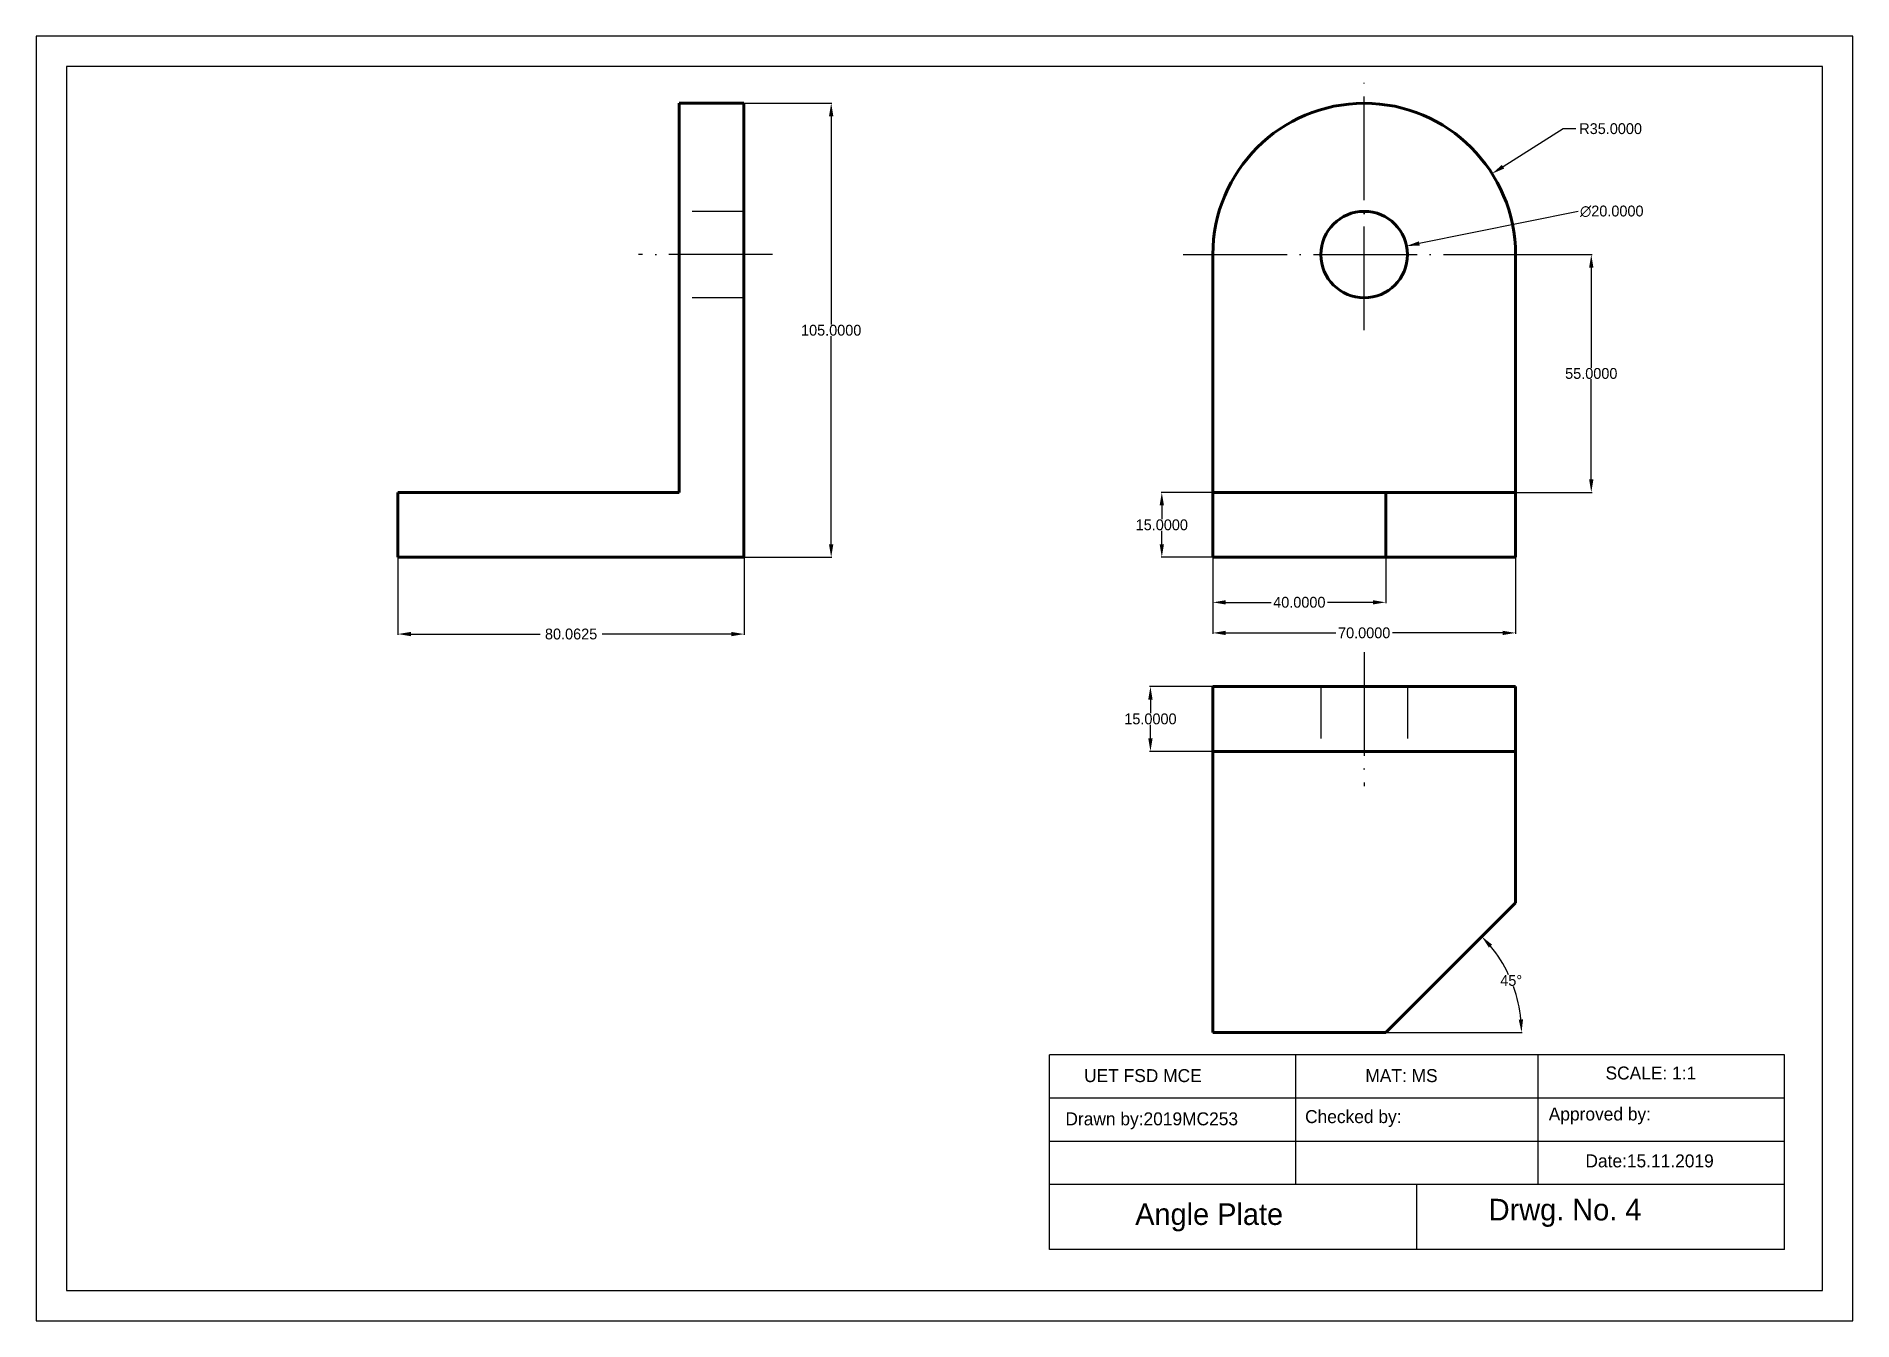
# Model space of a CAD drawing. Header units: millimetres. Extents: x 19 to 439, y 22 to 319.
import ezdxf

# ---------------------------------------------------------------- set-up
doc = ezdxf.new("R2010")
doc.units = ezdxf.units.MM
doc.header["$MEASUREMENT"] = 0
doc.linetypes.add('ACAD_ISO03W100', pattern=[30, 12, -18])
doc.linetypes.add('ACAD_ISO04W100', pattern=[30, 24, -3, 0, -3])
doc.dimstyles.get("Standard").update_dxf_attribs({"dimtxt": 0.18, "dimasz": 0.18, "dimexe": 0.18, "dimexo": 0.0625, "dimgap": 0.09, "dimtad": 0, "dimtih": 1, "dimtoh": 1, "dimdec": 4, "dimzin": 0, "dimdsep": 46, "dimtxsty": 'Standard', "dimcen": 0.09, "dimadec": 0, "dimazin": 0, "dimtfac": 1, "dimtdec": 4, "dimtofl": 0, "dimtmove": 0, "dimatfit": 3, "dimfxl": 1, "dimtolj": 1, "dimtzin": 0, "dimarcsym": 0})

# ---------------------------------------------------------------- blocks, each defined once
blk = doc.blocks.new('*D1')
at = {"color": 0, "linetype": 'Continuous', "lineweight": -2, "transparency": 16777216}
for p, q in [((290.66, 213.84), (278.75, 213.84)), ((278.93, 210.84), (278.93, 207.68)), ((278.93, 201.84), (278.93, 205)), ((290.66, 198.84), (278.75, 198.84))]:
    blk.add_line(p, q, dxfattribs=at)
at = {"color": 0, "linetype": 'Continuous', "transparency": 16777216}
for points in [[(278.43, 210.84), (279.43, 210.84), (278.93, 213.84)], [(278.43, 201.84), (279.43, 201.84), (278.93, 198.84)]]:
    blk.add_solid(points, dxfattribs=at)
at = {"layer": 'Defpoints', "color": 0, "linetype": 'Continuous', "transparency": 16777216}
for p in [(290.73, 213.84), (278.93, 198.84), (290.73, 198.84)]:
    blk.add_point(p, dxfattribs=at)
at = {"color": 0, "linetype": 'Continuous', "transparency": 16777216, "insert": (278.93, 206.34), "char_height": 2.5, "attachment_point": 5}
blk.add_mtext('\\A1;15.0000', dxfattribs=at)
blk = doc.blocks.new('*D2')
at = {"color": 0, "linetype": 'Continuous', "lineweight": -2, "transparency": 16777216}
for p, q in [((360.79, 268.84), (378.42, 268.84)), ((378.24, 265.84), (378.24, 242.68)), ((378.24, 216.84), (378.24, 240)), ((360.79, 213.84), (378.42, 213.84))]:
    blk.add_line(p, q, dxfattribs=at)
at = {"color": 0, "linetype": 'Continuous', "transparency": 16777216}
for points in [[(377.74, 265.84), (378.74, 265.84), (378.24, 268.84)], [(377.74, 216.84), (378.74, 216.84), (378.24, 213.84)]]:
    blk.add_solid(points, dxfattribs=at)
at = {"layer": 'Defpoints', "color": 0, "linetype": 'Continuous', "transparency": 16777216}
for p in [(360.73, 268.84), (360.73, 213.84), (378.24, 213.84)]:
    blk.add_point(p, dxfattribs=at)
at = {"color": 0, "linetype": 'Continuous', "transparency": 16777216, "insert": (378.24, 241.34), "char_height": 2.5, "attachment_point": 5}
blk.add_mtext('\\A1;55.0000', dxfattribs=at)
blk = doc.blocks.new('*D3')
at = {"color": 0, "linetype": 'Continuous', "lineweight": -2, "transparency": 16777216}
for p, q in [((290.73, 198.78), (290.73, 181.18)), ((360.73, 198.78), (360.73, 181.18)), ((293.73, 181.36), (319.18, 181.36)), ((357.73, 181.36), (332.27, 181.36))]:
    blk.add_line(p, q, dxfattribs=at)
at = {"color": 0, "linetype": 'Continuous', "transparency": 16777216}
for points in [[(293.73, 181.86), (293.73, 180.86), (290.73, 181.36)], [(357.73, 181.86), (357.73, 180.86), (360.73, 181.36)]]:
    blk.add_solid(points, dxfattribs=at)
at = {"layer": 'Defpoints', "color": 0, "linetype": 'Continuous', "transparency": 16777216}
for p in [(290.73, 198.84), (360.73, 198.84), (360.73, 181.36)]:
    blk.add_point(p, dxfattribs=at)
at = {"color": 0, "linetype": 'Continuous', "transparency": 16777216, "insert": (325.73, 181.36), "char_height": 2.5, "attachment_point": 5}
blk.add_mtext('\\A1;70.0000', dxfattribs=at)
blk = doc.blocks.new('*D4')
at = {"color": 0, "linetype": 'Continuous', "lineweight": -2, "transparency": 16777216}
for p, q in [((290.73, 198.71), (290.73, 188.25)), ((330.73, 198.78), (330.73, 188.25)), ((293.73, 188.43), (304.18, 188.43)), ((327.73, 188.43), (317.27, 188.43))]:
    blk.add_line(p, q, dxfattribs=at)
at = {"color": 0, "linetype": 'Continuous', "transparency": 16777216}
for points in [[(293.73, 188.93), (293.73, 187.93), (290.73, 188.43)], [(327.73, 188.93), (327.73, 187.93), (330.73, 188.43)]]:
    blk.add_solid(points, dxfattribs=at)
at = {"layer": 'Defpoints', "color": 0, "linetype": 'Continuous', "transparency": 16777216}
for p in [(290.73, 198.78), (330.73, 198.84), (330.73, 188.43)]:
    blk.add_point(p, dxfattribs=at)
at = {"color": 0, "linetype": 'Continuous', "transparency": 16777216, "insert": (310.73, 188.43), "char_height": 2.5, "attachment_point": 5}
blk.add_mtext('\\A1;40.0000', dxfattribs=at)
blk = doc.blocks.new('*D5')
at = {"color": 0, "linetype": 'Continuous', "lineweight": -2, "transparency": 16777216}
blk.add_line((330.79, 88.96), (362.29, 88.96), dxfattribs=at)
for start, end in [(25.1749, 39.5207), (5.4793, 19.8759)]:
    blk.add_arc((330.73, 88.96), 31.38, start, end, dxfattribs=at)
at = {"color": 0, "linetype": 'Continuous', "transparency": 16777216}
for points in [[(354.56, 108.59), (355.3, 109.27), (352.92, 111.15)], [(362.46, 91.98), (361.47, 91.93), (362.11, 88.96)]]:
    blk.add_solid(points, dxfattribs=at)
at = {"layer": 'Defpoints', "color": 0, "linetype": 'Continuous', "transparency": 16777216}
for p in [(360.73, 118.96), (361.04, 97.08), (290.73, 88.96), (330.73, 88.96), (330.73, 88.96)]:
    blk.add_point(p, dxfattribs=at)
at = {"color": 0, "linetype": 'Continuous', "transparency": 16777216, "insert": (359.72, 100.97), "char_height": 2.5, "attachment_point": 5}
blk.add_mtext('\\A1;45°', dxfattribs=at)
blk = doc.blocks.new('*D6')
at = {"color": 0, "linetype": 'Continuous', "lineweight": -2, "transparency": 16777216}
for p, q in [((290.66, 168.96), (276.12, 168.96)), ((276.3, 165.96), (276.3, 162.8)), ((276.3, 156.96), (276.3, 160.12)), ((290.66, 153.96), (276.12, 153.96))]:
    blk.add_line(p, q, dxfattribs=at)
at = {"color": 0, "linetype": 'Continuous', "transparency": 16777216}
for points in [[(275.8, 165.96), (276.8, 165.96), (276.3, 168.96)], [(275.8, 156.96), (276.8, 156.96), (276.3, 153.96)]]:
    blk.add_solid(points, dxfattribs=at)
at = {"layer": 'Defpoints', "color": 0, "linetype": 'Continuous', "transparency": 16777216}
for p in [(290.73, 168.96), (276.3, 153.96), (290.73, 153.96)]:
    blk.add_point(p, dxfattribs=at)
at = {"color": 0, "linetype": 'Continuous', "transparency": 16777216, "insert": (276.3, 161.46), "char_height": 2.5, "attachment_point": 5}
blk.add_mtext('\\A1;15.0000', dxfattribs=at)
blk = doc.blocks.new('*D7')
at = {"color": 0, "linetype": 'Continuous', "lineweight": -2, "transparency": 16777216}
for p, q in [((182.38, 303.84), (202.66, 303.84)), ((202.48, 300.84), (202.48, 252.68)), ((202.48, 201.84), (202.48, 250)), ((182.38, 198.84), (202.66, 198.84))]:
    blk.add_line(p, q, dxfattribs=at)
at = {"color": 0, "linetype": 'Continuous', "transparency": 16777216}
for points in [[(201.98, 300.84), (202.98, 300.84), (202.48, 303.84)], [(201.98, 201.84), (202.98, 201.84), (202.48, 198.84)]]:
    blk.add_solid(points, dxfattribs=at)
at = {"layer": 'Defpoints', "color": 0, "linetype": 'Continuous', "transparency": 16777216}
for p in [(182.31, 303.84), (182.31, 198.84), (202.48, 198.84)]:
    blk.add_point(p, dxfattribs=at)
at = {"color": 0, "linetype": 'Continuous', "transparency": 16777216, "insert": (202.48, 251.34), "char_height": 2.5, "attachment_point": 5}
blk.add_mtext('\\A1;105.0000', dxfattribs=at)
blk = doc.blocks.new('*D8')
at = {"color": 0, "linetype": 'Continuous', "lineweight": -2, "transparency": 16777216}
for p, q in [((102.31, 198.78), (102.31, 180.91)), ((182.38, 198.78), (182.38, 180.91)), ((105.31, 181.09), (135.17, 181.09)), ((179.38, 181.09), (149.52, 181.09))]:
    blk.add_line(p, q, dxfattribs=at)
at = {"color": 0, "linetype": 'Continuous', "transparency": 16777216}
for points in [[(105.31, 181.59), (105.31, 180.59), (102.31, 181.09)], [(179.38, 181.59), (179.38, 180.59), (182.38, 181.09)]]:
    blk.add_solid(points, dxfattribs=at)
at = {"layer": 'Defpoints', "color": 0, "linetype": 'Continuous', "transparency": 16777216}
for p in [(102.31, 198.84), (182.38, 198.84), (182.38, 181.09)]:
    blk.add_point(p, dxfattribs=at)
at = {"color": 0, "linetype": 'Continuous', "transparency": 16777216, "insert": (142.34, 181.09), "char_height": 2.5, "attachment_point": 5}
blk.add_mtext('\\A1;80.0625', dxfattribs=at)
blk = doc.blocks.new('*D9')
at = {"color": 0, "linetype": 'Continuous', "lineweight": -2, "transparency": 16777216}
for p, q in [((371.7, 297.95), (357.83, 289.17)), ((374.7, 297.95), (371.7, 297.95)), ((325.64, 268.84), (325.82, 268.84)), ((325.73, 268.75), (325.73, 268.93))]:
    blk.add_line(p, q, dxfattribs=at)
at = {"color": 0, "linetype": 'Continuous', "transparency": 16777216}
blk.add_solid([(357.56, 289.59), (358.1, 288.74), (355.3, 287.56)], dxfattribs=at)
at = {"layer": 'Defpoints', "color": 0, "linetype": 'Continuous', "transparency": 16777216}
for p in [(355.3, 287.56), (325.73, 268.84)]:
    blk.add_point(p, dxfattribs=at)
at = {"color": 0, "linetype": 'Continuous', "transparency": 16777216, "insert": (382.71, 297.95), "char_height": 2.5, "attachment_point": 5}
blk.add_mtext('\\A1;R35.0000', dxfattribs=at)
blk = doc.blocks.new('*D10')
at = {"color": 0, "linetype": 'Continuous', "lineweight": -2, "transparency": 16777216}
for p, q in [((375.19, 278.84), (338.47, 271.42)), ((325.64, 268.84), (325.82, 268.84)), ((325.73, 268.75), (325.73, 268.93))]:
    blk.add_line(p, q, dxfattribs=at)
at = {"color": 0, "linetype": 'Continuous', "transparency": 16777216}
blk.add_solid([(338.37, 271.91), (338.57, 270.93), (335.53, 270.82)], dxfattribs=at)
at = {"layer": 'Defpoints', "color": 0, "linetype": 'Continuous', "transparency": 16777216}
for p in [(335.53, 270.82), (315.92, 266.86)]:
    blk.add_point(p, dxfattribs=at)
at = {"color": 0, "linetype": 'Continuous', "transparency": 16777216, "insert": (382.98, 278.84), "char_height": 2.5, "attachment_point": 5}
blk.add_mtext('\\A1;∅20.0000', dxfattribs=at)

msp = doc.modelspace()

# ---------------------------------------------------------------- linework, layer by layer
at = {"linetype": 'ACAD_ISO04W100'}
for p, q in [((325.72596, 251.33936), (325.72596, 308.94752)), ((188.93132, 268.83936), (157.89772, 268.83936)), ((283.89413, 268.83936), (367.68485, 268.83936)), ((325.72596, 176.89884), (325.72596, 145.90083))]:
    msp.add_line(p, q, dxfattribs=at)
at = {"linetype": 'Continuous', "lineweight": 60}
for p, q in [((182.31259, 303.83936), (167.31259, 303.83936)), ((167.31259, 303.83936), (167.31259, 213.83936)), ((182.31259, 198.83936), (182.31259, 303.83936)), ((290.72596, 198.83936), (290.72596, 268.83936)), ((360.72596, 198.83936), (360.72596, 268.83936)), ((102.31259, 198.83936), (102.31259, 213.83936)), ((102.31259, 213.83936), (167.31259, 213.83936)), ((290.72596, 213.83936), (360.72596, 213.83936)), ((330.72596, 198.83936), (330.72596, 213.83936)), ((182.31259, 198.83936), (102.31259, 198.83936)), ((290.72596, 198.83936), (360.72596, 198.83936)), ((290.72596, 168.96032), (360.72596, 168.96032)), ((290.72596, 168.96032), (290.72596, 88.96032)), ((360.72596, 168.96032), (360.72596, 118.96032)), ((290.72596, 153.96032), (360.72596, 153.96032)), ((330.72596, 88.96032), (360.72596, 118.96032)), ((290.72596, 88.96032), (330.72596, 88.96032))]:
    msp.add_line(p, q, dxfattribs=at)
at = {"linetype": 'ACAD_ISO03W100'}
for p, q in [((182.31259, 278.83936), (167.31259, 278.83936)), ((182.31259, 258.83936), (167.31259, 258.83936)), ((315.72596, 168.96032), (315.72596, 153.96032)), ((335.72596, 168.96032), (335.72596, 153.96032))]:
    msp.add_line(p, q, dxfattribs=at)
at = {"linetype": 'Continuous'}
for p, q in [((102.31259, 198.83936), (102.31259, 198.83936)), ((102.31259, 198.83936), (102.31259, 198.83936)), ((360.72596, 198.83936), (360.72596, 198.83936)), ((360.72596, 118.96032), (360.72596, 118.96032))]:
    msp.add_line(p, q, dxfattribs=at)
for p, q in [((252.93111, 38.76928), (252.93111, 83.76928)), ((422.93111, 83.76928), (252.93111, 83.76928)), ((309.93111, 53.76928), (309.93111, 83.76928)), ((365.93111, 53.76928), (365.93111, 83.76928)), ((422.93111, 38.76928), (422.93111, 83.76928)), ((422.93111, 73.76928), (252.93111, 73.76928)), ((422.93111, 63.76928), (252.93111, 63.76928)), ((422.93111, 53.76928), (252.93111, 53.76928)), ((337.93111, 38.76928), (337.93111, 53.76928)), ((422.93111, 38.76928), (252.93111, 38.76928)), ((252.93111, 38.76928), (252.93111, 38.76928))]:
    msp.add_line(p, q)
for points in [[(18.68179, 22.31695), (438.68179, 22.31695), (438.68179, 319.31695), (18.68179, 319.31695)], [(25.68179, 29.31695), (431.68179, 29.31695), (431.68179, 312.31695), (25.68179, 312.31695)]]:
    msp.add_lwpolyline(points, close=True)
at = {"linetype": 'Continuous', "lineweight": 60}
msp.add_circle((325.72596, 268.83936), 10, dxfattribs=at)
msp.add_arc((325.72596, 268.83936), 35, 360, 180, dxfattribs=at)

# ---------------------------------------------------------------- texts
at = {"char_height": 3, "attachment_point": 1}
for s, insert, width in [('UET FSD MCE', (260.96424, 80.48552), 57), ('MAT: MS', (325.99451, 80.48552), 56), ('SCALE: 1:1', (381.53278, 81.09069), 57), ('Approved by:', (368.40555, 71.60958), 57), ('Checked by:', (312.05945, 71.00441), 56)]:
    msp.add_mtext(s, dxfattribs=dict(at, insert=insert, width=width))
at = {"linetype": 'Continuous', "attachment_point": 1}
for s, insert, char_height, width in [('Drawn by:2019MC253', (256.64548, 70.48873), 3, 57), ('Date:15.11.2019', (376.88813, 60.76928), 3, 57), ('Drwg. No. 4', (354.53027, 50.49809), 5, 79.1080094), ('Angle Plate', (272.77997, 49.44957), 5, 85)]:
    msp.add_mtext(s, dxfattribs=dict(at, insert=insert, char_height=char_height, width=width))

# ---------------------------------------------------------------- dimensions: what is measured, and where the dimension line sits
at = {"linetype": 'Continuous'}
for base, p1, p2, picture, middle in [((202.48322, 198.83936), (182.31259, 303.83936), (182.31259, 198.83936), '*D7', (202.48322, 251.33936)), ((378.23627, 213.83936), (360.72596, 268.83936), (360.72596, 213.83936), '*D2', (378.23627, 241.33936)), ((278.92875, 198.83936), (290.72596, 213.83936), (290.72596, 198.83936), '*D1', (278.92875, 206.33936)), ((276.29976, 153.96032), (290.72596, 168.96032), (290.72596, 153.96032), '*D6', (276.29976, 161.46032))]:
    dim = msp.add_linear_dim(base=base, p1=p1, p2=p2, angle=90, dimstyle='Standard', override={"dimtxt": 2.5, "dimasz": 3}, dxfattribs=at)
    dim.commit()
    dim.dimension.update_dxf_attribs({"geometry": picture, "text_midpoint": middle})
dim = msp.add_radius_dim(center=(325.72596, 268.83936), mpoint=(355.29694, 287.56253), dimstyle='Standard', override={"dimtxt": 2.5, "dimasz": 3}, dxfattribs=at)
dim.commit()
dim.dimension.update_dxf_attribs({"geometry": '*D9', "text_midpoint": (382.71081, 297.95092), "dimtype": 164})
dim = msp.add_diameter_dim_2p(p1=(315.92429, 266.85763), p2=(335.52763, 270.82109), dimstyle='Standard', override={"dimtxt": 2.5, "dimasz": 3}, dxfattribs=at)
dim.commit()
dim.dimension.update_dxf_attribs({"geometry": '*D10', "text_midpoint": (375.18606, 278.83936), "dimtype": 163})
for base, p1, p2, picture, middle in [((182.37509, 181.09284), (102.31259, 198.83936), (182.37509, 198.83936), '*D8', (142.34384, 181.09284)), ((360.72596, 181.35952), (290.72596, 198.83936), (360.72596, 198.83936), '*D3', (325.72596, 181.35952)), ((330.72596, 188.42991), (290.72596, 198.77686), (330.72596, 198.83936), '*D4', (310.72596, 188.42991))]:
    dim = msp.add_linear_dim(base=base, p1=p1, p2=p2, dimstyle='Standard', override={"dimtxt": 2.5, "dimasz": 3}, dxfattribs=at)
    dim.commit()
    dim.dimension.update_dxf_attribs({"geometry": picture, "text_midpoint": middle})
dim = msp.add_angular_dim_2l(base=(361.03875, 97.0826), line1=((330.72596, 88.96032), (360.72596, 118.96032)), line2=((290.72596, 88.96032), (330.72596, 88.96032)), dimstyle='Standard', override={"dimtxt": 2.5, "dimasz": 3}, dxfattribs=at)
dim.commit()
dim.dimension.update_dxf_attribs({"geometry": '*D5', "text_midpoint": (359.71924, 100.96973)})

doc.saveas('drawing.dxf')
